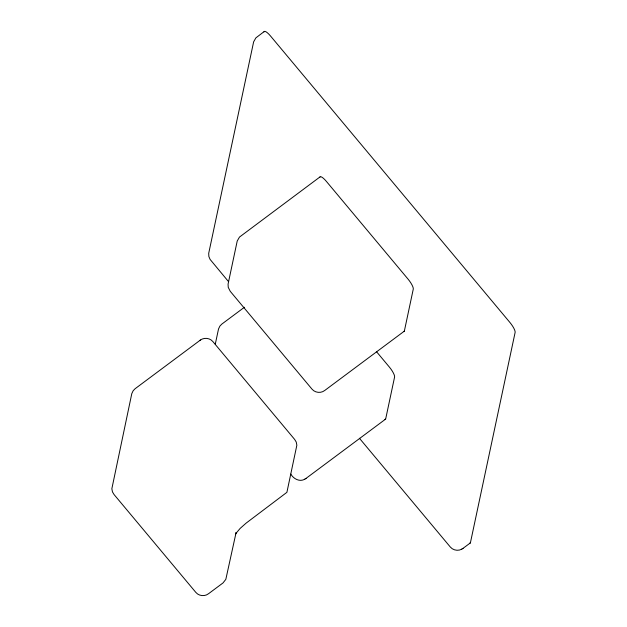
<?xml version="1.0" encoding="UTF-8"?>
<svg xmlns="http://www.w3.org/2000/svg" width="627" height="627" viewBox="0 0 627 627"><rect width="100%" height="100%" fill="white"/><g stroke="black" fill="none" stroke-linecap="round" stroke-linejoin="round"><path stroke-width="0.94" d="M215.288 344.152L218.517 328.979L219.897 326.079L221.817 324.096L244.42 307.254M264.171 31.562L255.894 37.863L253.637 41.829L208.705 253.332L208.869 256.537L210.092 259.406L228.424 281.507M320.005 176.916L239.467 237.084L237.21 241.042L228.071 284.133L228.236 287.338L230.242 291.304L312.003 389.148C315.044 392.863 320.993 393.482 324.739 390.472L404.235 331.221M200.138 340.257L135.103 388.732L133.175 390.715L131.795 393.615L111.849 488.754L112.46 491.897L114.059 494.546L195.82 592.382C198.861 596.105 204.817 596.716 208.556 593.706L223.016 582.938L225.83 579.348L236.089 532.589L235.564 533.836L240.18 528.381L246.137 523.114L286.9 492.328L296.853 445.209L296.242 442.066L294.643 439.417L212.882 341.582C209.841 337.859 203.885 337.248 200.138 340.257L200.452 340.053M305.741 478.605L385.542 419.157M462.75 548.547L470.281 542.966M290.818 474.09C293.475 478.879 299.753 482.265 304.863 479.146M359.428 438.265L450.319 547.026C453.047 550.326 458.18 551.298 461.872 549.095M304.597 479.318L306.047 478.401M461.605 549.268L463.055 548.351M376.372 351.512L389.375 367.077A9.311 2.343 53.3 0 1 394.587 377.046L385.715 418.773A9.311 2.343 53.3 0 1 384.79 419.369M263.998 31.938A9.311 2.343 53.3 0 1 270.472 35.951L509.916 322.466A9.311 2.343 53.3 0 1 515.12 332.435L470.454 542.582A9.311 2.343 53.3 0 1 469.529 543.178M403.482 331.432A9.311 2.343 53.3 0 0 404.407 330.844L413.271 289.11A9.311 2.343 53.3 0 0 408.067 279.14L326.306 181.305A9.311 2.343 53.3 0 0 319.833 177.3"/></g></svg>
